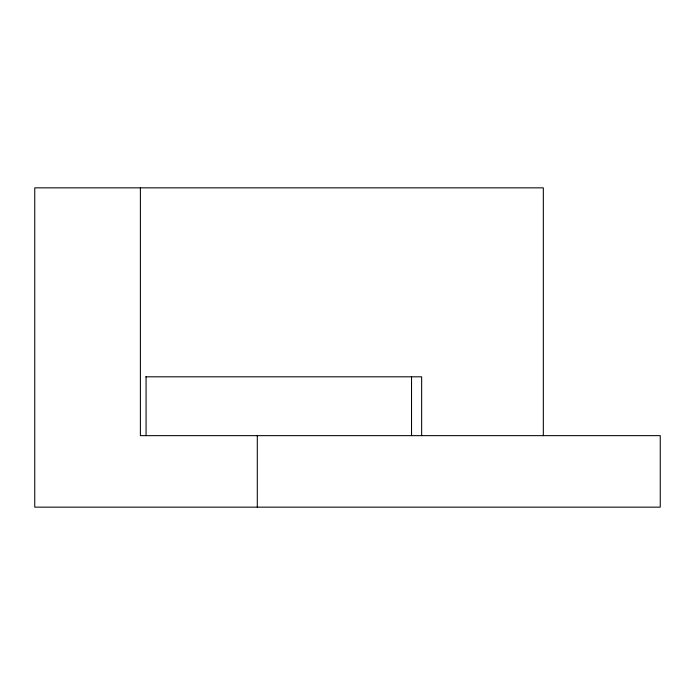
<?xml version="1.0" encoding="UTF-8"?>
<svg xmlns="http://www.w3.org/2000/svg" width="695" height="695" viewBox="0 0 695 695"><rect width="100%" height="100%" fill="white"/><g stroke="black" fill="none" stroke-linecap="round" stroke-linejoin="round"><path stroke-width="1.04" d="M145.724 376.812L421.648 376.812L421.648 435.643M543.334 435.643L543.334 187.85L34.75 187.85L34.75 507.15L660.25 507.15L660.25 435.643L140.381 435.643L140.381 187.85M411.536 376.812L411.536 435.643M257.298 435.643L257.298 507.15M146.072 376.812L146.072 435.643"/></g></svg>
